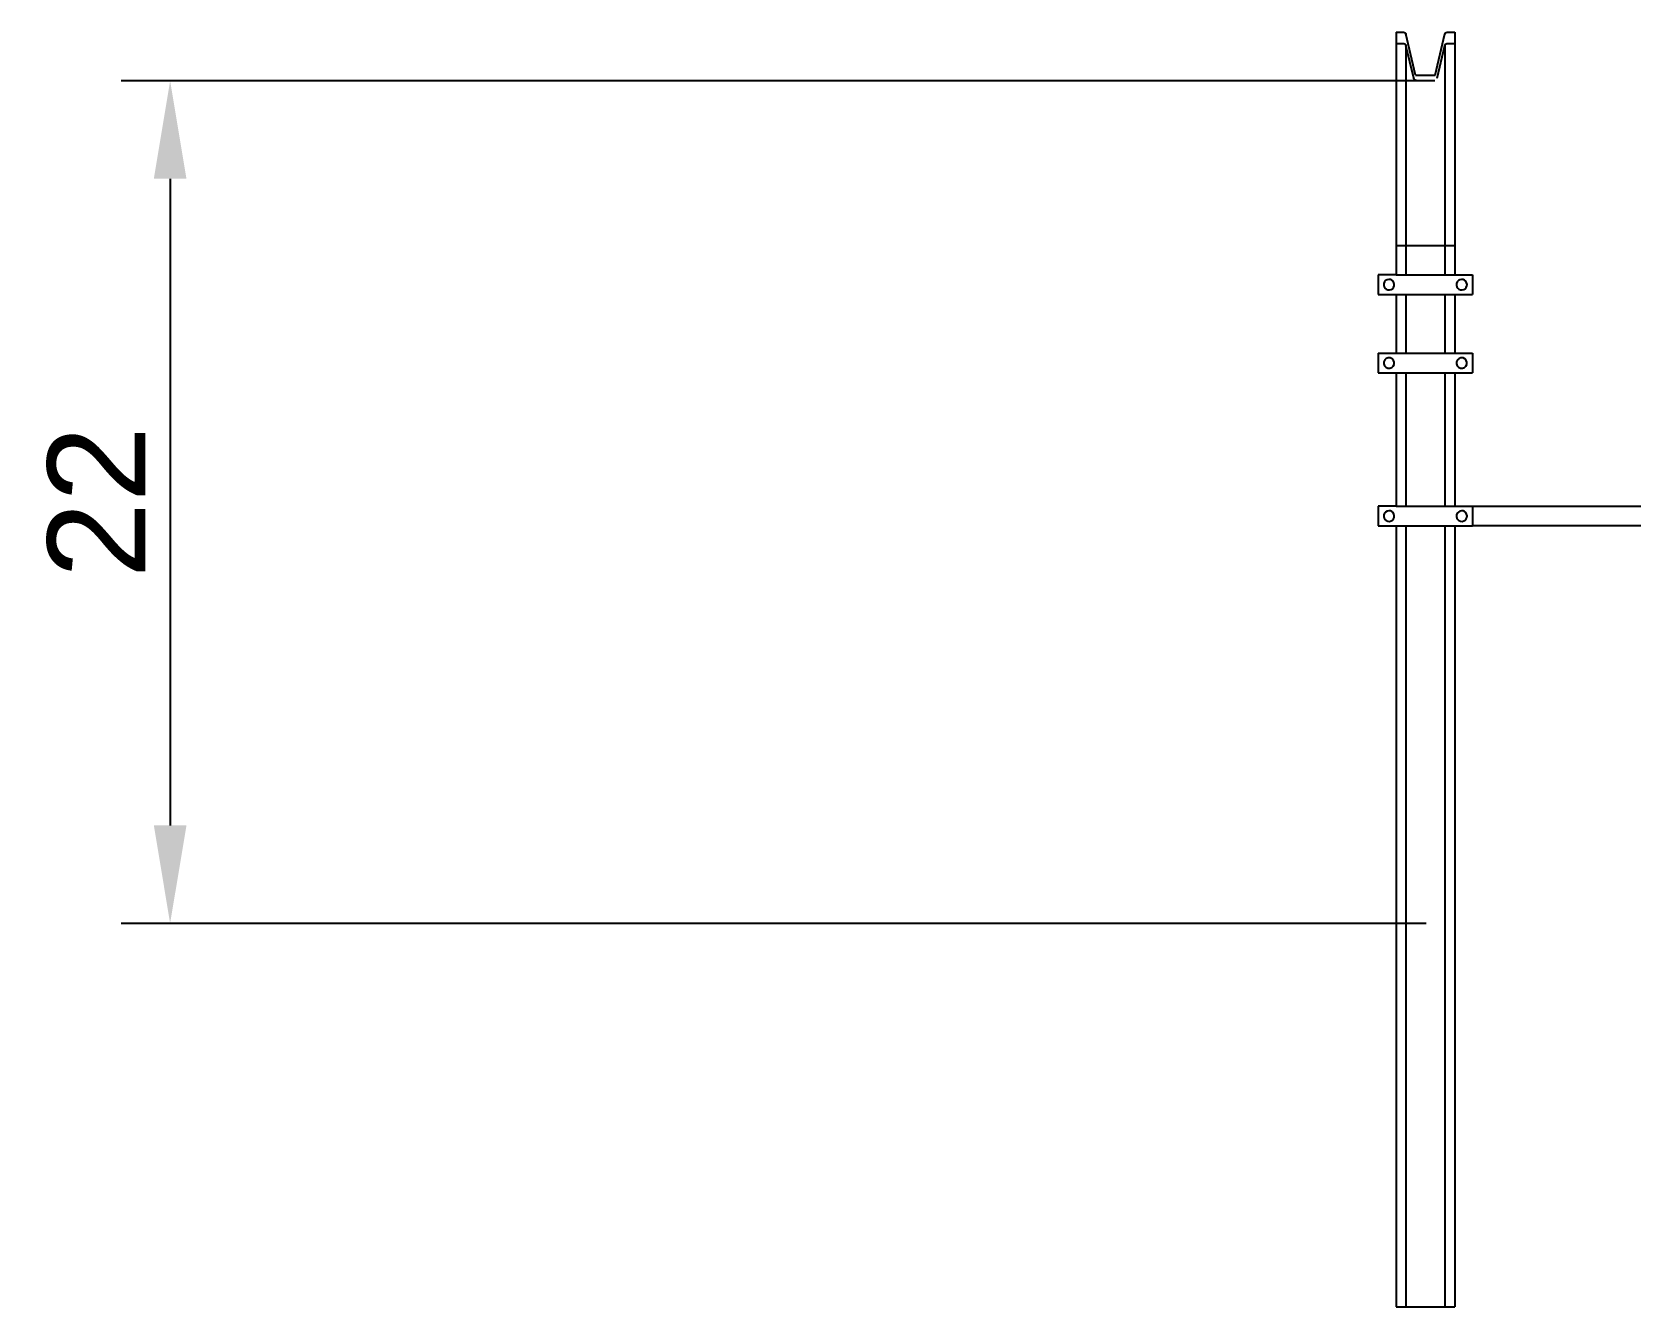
# Model space of a CAD drawing. Header units: inches. Extents: x -1850 to 56, y -982 to 275.
# Drawn here: x 15.09 to 56.14, y 242.71 to 275.24 of the extents above.
import ezdxf

# ---------------------------------------------------------------- set-up
doc = ezdxf.new("R2010")
doc.units = ezdxf.units.IN
doc.header["$MEASUREMENT"] = 0
doc.styles.get("Standard").update_dxf_attribs({"font": 'ARIAL.TTF'})
doc.dimstyles.new('ISO-25', dxfattribs={"dimtxt": 2.5, "dimasz": 2.5, "dimexe": 1.25, "dimexo": 0, "dimtad": 1, "dimdec": 0, "dimtxsty": 'Standard', "dimcen": 2.5, "dimadec": 0, "dimazin": 0, "dimtfac": 1, "dimtdec": 0, "dimtmove": 0, "dimatfit": 3, "dimfxl": 0, "dimarcsym": 0})

# ---------------------------------------------------------------- blocks, each defined once
blk = doc.blocks.new('*D104')
at = {"color": 0, "lineweight": -2}
for p, q in [((50.66, 273.995), (17.363, 273.995)), ((18.613, 271.495), (18.613, 254.995)), ((50.66, 252.495), (17.363, 252.495))]:
    blk.add_line(p, q, dxfattribs=at)
at = {"color": 0}
for points in [[(18.197, 271.495), (19.03, 271.495), (18.613, 273.995)], [(18.197, 254.995), (19.03, 254.995), (18.613, 252.495)]]:
    blk.add_solid(points, dxfattribs=at)
at = {"layer": 'Defpoints', "color": 0}
for p in [(50.66, 273.995), (18.613, 252.495), (50.66, 252.495)]:
    blk.add_point(p, dxfattribs=at)
at = {"color": 0, "insert": (16.733, 263.245), "char_height": 2.5, "attachment_point": 5, "rotation": 90}
blk.add_mtext('22', dxfattribs=at)

msp = doc.modelspace()

# ---------------------------------------------------------------- linework, layer by layer
for p, q in [((49.897, 275.235), (49.897, 271.626)), ((49.897, 275.235), (50.087, 275.235)), ((50.392, 274.135), (50.145, 275.189)), ((50.147, 275.182), (50.147, 275.175)), ((50.898, 274.135), (51.144, 275.189)), ((51.202, 275.235), (51.392, 275.235)), ((51.392, 275.235), (51.392, 271.626)), ((51.392, 275.235), (51.392, 274.945)), ((49.897, 274.945), (50.097, 274.945)), ((50.147, 274.895), (50.147, 271.626)), ((50.347, 274.065), (50.147, 274.895)), ((50.942, 274.065), (51.142, 274.895)), ((51.142, 274.895), (51.142, 271.626)), ((51.192, 274.945), (51.392, 274.945)), ((50.392, 274.135), (50.898, 274.135)), ((50.407, 274.005), (50.882, 274.005)), ((49.897, 271.626), (49.897, 269.042)), ((50.147, 271.626), (50.147, 269.042)), ((51.142, 271.626), (51.142, 269.042)), ((51.392, 271.626), (51.392, 269.042)), ((49.897, 269.792), (51.392, 269.792)), ((49.897, 269.042), (49.442, 269.042)), ((49.442, 269.042), (49.442, 268.542)), ((49.897, 269.042), (51.392, 269.042)), ((51.392, 269.042), (51.847, 269.042)), ((51.847, 269.042), (51.847, 268.542)), ((49.442, 268.542), (51.847, 268.542)), ((49.897, 268.542), (49.897, 267.042)), ((49.897, 268.542), (49.897, 267.042)), ((50.147, 268.542), (50.147, 267.042)), ((50.147, 268.542), (50.147, 267.042)), ((51.142, 268.542), (51.142, 267.042)), ((51.142, 268.542), (51.142, 267.042)), ((51.392, 268.542), (51.392, 267.042)), ((51.392, 268.542), (51.392, 267.042)), ((49.442, 267.042), (51.847, 267.042)), ((49.442, 267.042), (49.442, 266.542)), ((51.847, 267.042), (51.847, 266.542)), ((49.442, 266.542), (51.847, 266.542)), ((49.897, 266.542), (49.897, 263.627)), ((50.147, 266.542), (50.147, 263.627)), ((51.142, 266.542), (51.142, 263.627)), ((51.392, 266.542), (51.392, 263.627)), ((49.897, 263.627), (49.897, 263.138)), ((50.147, 263.627), (50.147, 263.138)), ((51.142, 263.627), (51.142, 263.138)), ((51.392, 263.627), (51.392, 263.138)), ((49.442, 263.138), (49.442, 262.638)), ((49.897, 263.138), (49.442, 263.138)), ((49.897, 263.138), (51.392, 263.138)), ((51.392, 263.138), (51.847, 263.138)), ((51.847, 263.138), (51.847, 262.638)), ((51.847, 263.138), (56.142, 263.138)), ((49.442, 262.638), (51.847, 262.638)), ((49.897, 262.638), (49.897, 242.71)), ((50.147, 262.638), (50.147, 242.71)), ((51.142, 262.638), (51.142, 242.71)), ((51.392, 262.638), (51.392, 242.71)), ((56.142, 262.638), (51.847, 262.638)), ((49.897, 242.71), (51.392, 242.71))]:
    msp.add_line(p, q)
at = {"lineweight": 15}
msp.add_line((50.047, 273.995), (50.545, 273.995), dxfattribs=at)
at = {"extrusion": (0, 0, -1)}
for centre, major_axis, start_param, end_param in [((50.087, 275.175), (-0.0424, 0.0424), 0.785398, 2.356194), ((51.202, 275.175), (-0.0424, 0.0424), 5.497787, 7.068583), ((50.097, 274.895), (-0.0354, 0.0354), 0.785398, 2.356194), ((51.192, 274.895), (-0.0354, 0.0354), 5.497787, 7.068583), ((50.407, 274.065), (-0.0424, 0.0424), 3.926991, 5.497787), ((49.717, 268.792), (-0.0955, 0.0955), 5.742133238041602, 12.02531854522119), ((51.572, 268.792), (-0.0955, 0.0955), 5.742133238041602, 12.02531854522119), ((49.717, 266.792), (-0.0955, 0.0955), 5.742133238041029, 12.02531854522062), ((51.572, 266.792), (-0.0955, 0.0955), 5.742133238041586, 12.02531854522117), ((49.717, 262.888), (-0.0955, 0.0955), 5.742133238041602, 12.02531854522119), ((51.572, 262.888), (-0.0955, 0.0955), 5.742133238041602, 12.02531854522119)]:
    msp.add_ellipse(centre, major_axis=major_axis, ratio=1, start_param=start_param, end_param=end_param, dxfattribs=at)

# ---------------------------------------------------------------- dimensions: what is measured, and where the dimension line sits
dim = msp.add_linear_dim(base=(18.61323717, 252.495316531), p1=(50.660278655, 273.995316531), p2=(50.660278655, 252.495316531), angle=90, dimstyle='ISO-25')
dim.commit()
dim.dimension.update_dxf_attribs({"geometry": '*D104', "text_midpoint": (16.733121209, 263.245316531)})

doc.saveas('drawing.dxf')
